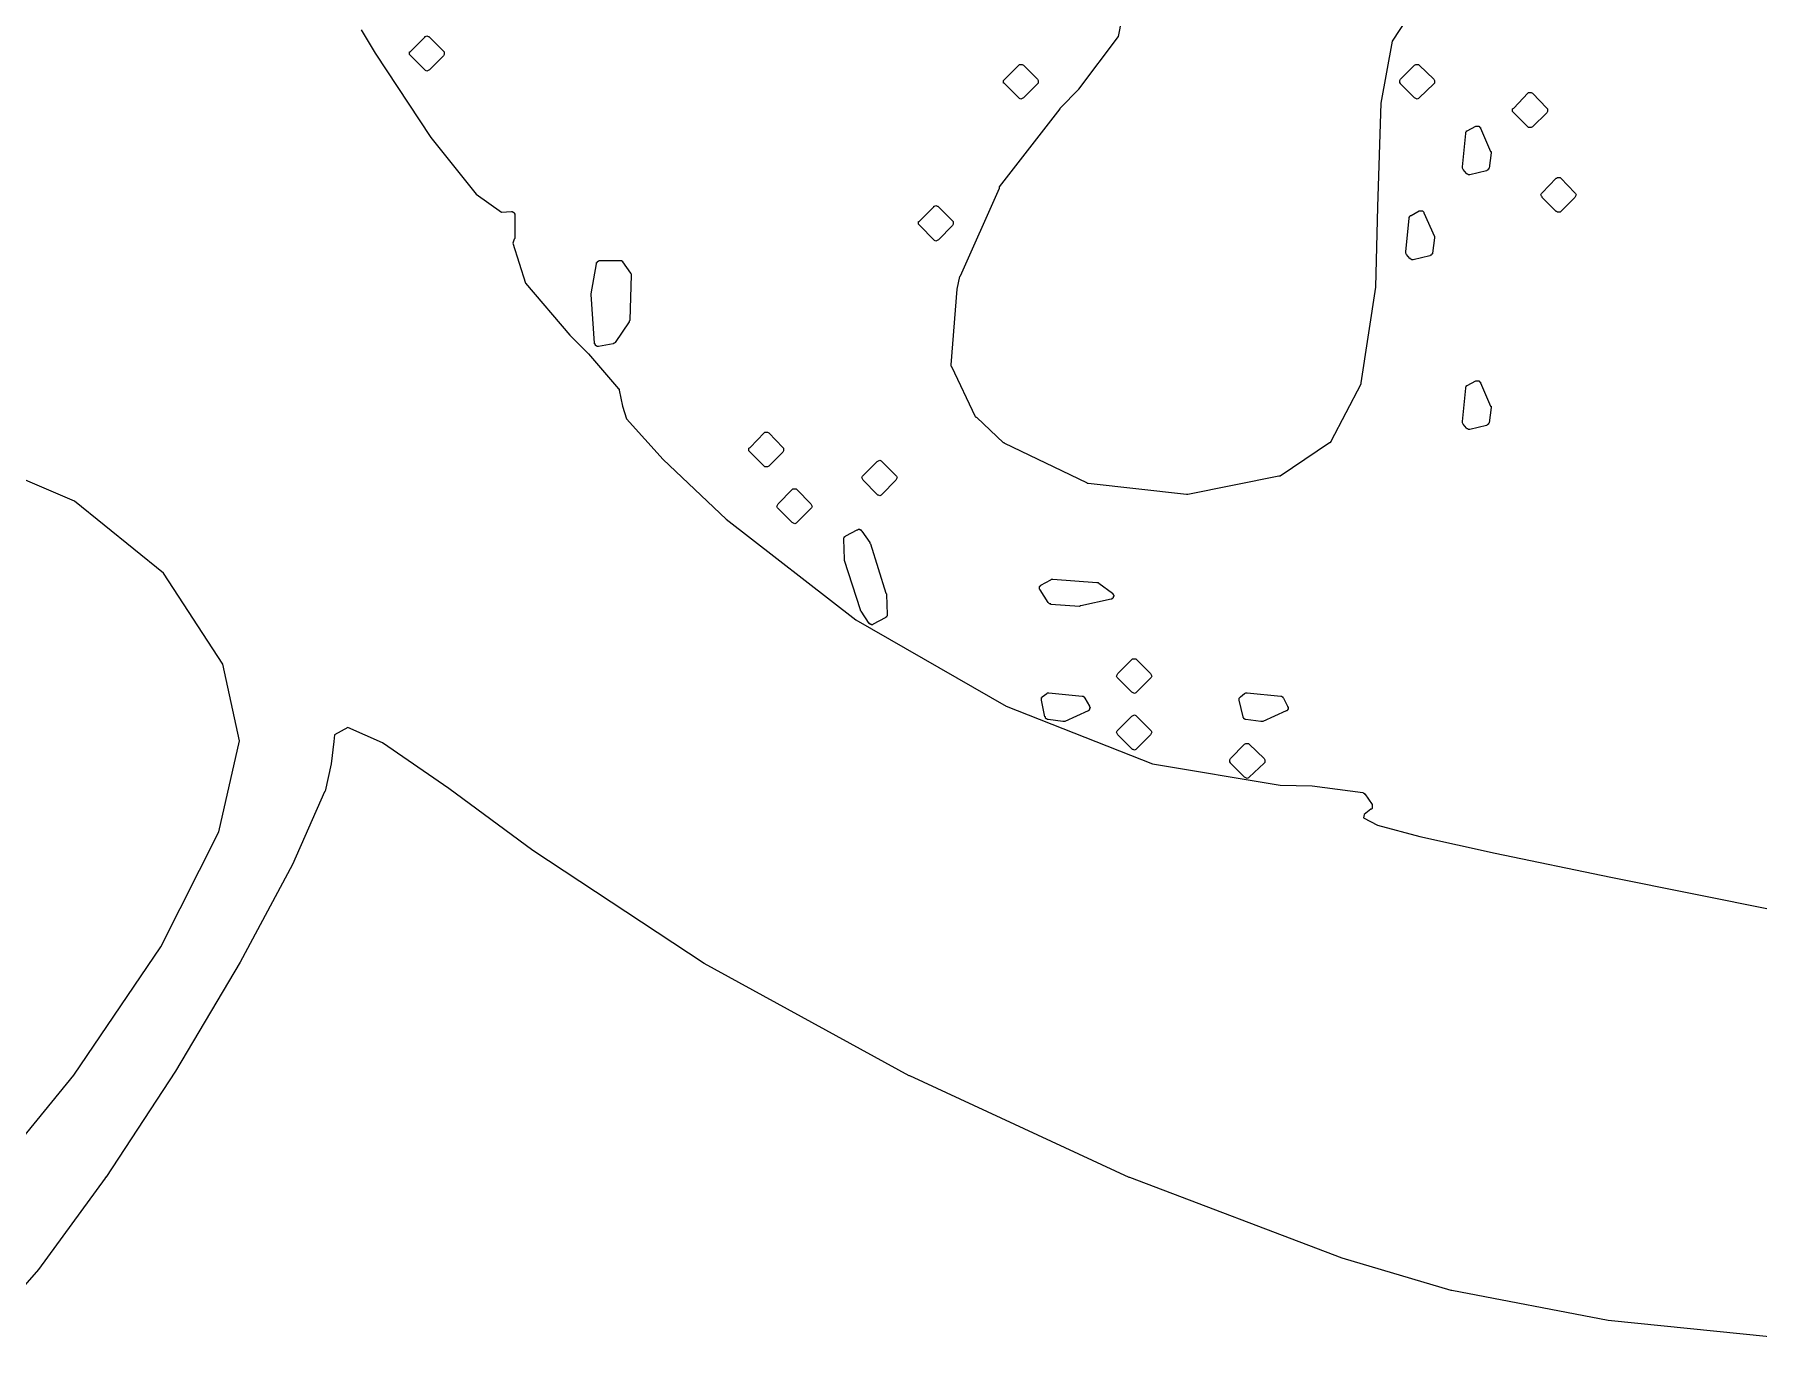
# Model space of a CAD drawing. Extents: x 83 to 346, y -162 to -57.
# Drawn here: x 267.607 to 270.187, y -142.612 to -140.658 of the extents above; entities that cross this region are included whole.
import ezdxf

# ---------------------------------------------------------------- set-up
doc = ezdxf.new("R2010")
doc.units = 0
doc.layers.add('BLACK', color=7, linetype='CONTINUOUS')

msp = doc.modelspace()

# ---------------------------------------------------------------- linework, layer by layer
at = {"layer": 'BLACK', "linetype": 'CONTINUOUS'}
for p, q in [((269.229, -140.661), (269.239, -140.61)), ((269.674, -140.614), (269.639, -140.668)), ((268.096, -140.651), (268.117, -140.686)), ((268.191, -140.662), (268.191, -140.661)), ((268.191, -140.661), (268.192, -140.661)), ((268.192, -140.661), (268.194, -140.66)), ((268.194, -140.66), (268.196, -140.661)), ((268.196, -140.661), (268.197, -140.661)), ((268.197, -140.661), (268.198, -140.662)), ((269.17, -140.74), (269.229, -140.661)), ((268.117, -140.686), (268.2, -140.812)), ((268.168, -140.686), (268.168, -140.684)), ((268.168, -140.684), (268.168, -140.684)), ((268.168, -140.684), (268.169, -140.684)), ((268.168, -140.688), (268.168, -140.686)), ((268.169, -140.684), (268.17, -140.683)), ((268.17, -140.683), (268.191, -140.662)), ((268.17, -140.683), (268.17, -140.683)), ((268.198, -140.662), (268.219, -140.683)), ((268.219, -140.683), (268.219, -140.683)), ((268.219, -140.683), (268.22, -140.684)), ((268.22, -140.684), (268.22, -140.686)), ((268.22, -140.686), (268.22, -140.688)), ((269.639, -140.668), (269.622, -140.761)), ((268.17, -140.69), (268.168, -140.688)), ((268.191, -140.711), (268.17, -140.69)), ((268.192, -140.712), (268.191, -140.711)), ((268.191, -140.711), (268.191, -140.711)), ((268.194, -140.713), (268.192, -140.712)), ((268.196, -140.712), (268.194, -140.713)), ((268.198, -140.711), (268.196, -140.712)), ((268.219, -140.69), (268.198, -140.711)), ((268.22, -140.688), (268.219, -140.69)), ((269.059, -140.725), (269.08, -140.704)), ((269.08, -140.704), (269.081, -140.703)), ((269.08, -140.704), (269.08, -140.704)), ((269.081, -140.703), (269.083, -140.703)), ((269.083, -140.703), (269.085, -140.703)), ((269.085, -140.703), (269.087, -140.704)), ((269.087, -140.704), (269.108, -140.725)), ((269.651, -140.725), (269.672, -140.704)), ((269.672, -140.704), (269.674, -140.703)), ((269.674, -140.703), (269.676, -140.703)), ((269.676, -140.703), (269.678, -140.703)), ((269.678, -140.703), (269.679, -140.704)), ((269.679, -140.704), (269.679, -140.704)), ((269.679, -140.704), (269.701, -140.725)), ((269.057, -140.727), (269.059, -140.725)), ((269.057, -140.729), (269.057, -140.727)), ((269.057, -140.731), (269.057, -140.729)), ((269.058, -140.731), (269.057, -140.731)), ((269.059, -140.732), (269.058, -140.731)), ((269.08, -140.753), (269.059, -140.732)), ((269.059, -140.732), (269.059, -140.732)), ((269.108, -140.732), (269.087, -140.753)), ((269.108, -140.725), (269.109, -140.727)), ((269.109, -140.731), (269.108, -140.732)), ((269.108, -140.732), (269.108, -140.732)), ((269.109, -140.727), (269.109, -140.729)), ((269.109, -140.729), (269.109, -140.731)), ((269.65, -140.727), (269.651, -140.725)), ((269.65, -140.729), (269.65, -140.727)), ((269.65, -140.731), (269.65, -140.729)), ((269.651, -140.731), (269.65, -140.731)), ((269.651, -140.732), (269.651, -140.731)), ((269.672, -140.753), (269.651, -140.732)), ((269.651, -140.732), (269.651, -140.732)), ((269.701, -140.732), (269.679, -140.753)), ((269.701, -140.725), (269.702, -140.727)), ((269.702, -140.731), (269.701, -140.732)), ((269.702, -140.727), (269.702, -140.729)), ((269.702, -140.729), (269.702, -140.731)), ((269.702, -140.731), (269.702, -140.731)), ((269.081, -140.754), (269.08, -140.753)), ((269.083, -140.755), (269.081, -140.754)), ((269.085, -140.754), (269.083, -140.755)), ((269.087, -140.753), (269.085, -140.754)), ((269.142, -140.768), (269.17, -140.74)), ((269.622, -140.761), (269.617, -140.916)), ((269.674, -140.754), (269.672, -140.753)), ((269.672, -140.753), (269.672, -140.753)), ((269.676, -140.755), (269.674, -140.754)), ((269.678, -140.754), (269.676, -140.755)), ((269.679, -140.753), (269.678, -140.754)), ((269.678, -140.754), (269.678, -140.754)), ((269.821, -140.768), (269.842, -140.746)), ((269.842, -140.746), (269.843, -140.745)), ((269.842, -140.746), (269.842, -140.746)), ((269.843, -140.745), (269.845, -140.745)), ((269.845, -140.745), (269.847, -140.745)), ((269.847, -140.745), (269.849, -140.746)), ((269.849, -140.746), (269.87, -140.768)), ((269.051, -140.886), (269.142, -140.769)), ((269.142, -140.769), (269.142, -140.768)), ((269.142, -140.769), (269.142, -140.769)), ((269.819, -140.769), (269.821, -140.768)), ((269.819, -140.771), (269.819, -140.769)), ((269.819, -140.773), (269.819, -140.771)), ((269.821, -140.775), (269.819, -140.773)), ((269.842, -140.796), (269.821, -140.775)), ((269.87, -140.775), (269.849, -140.796)), ((269.87, -140.768), (269.87, -140.768)), ((269.87, -140.768), (269.871, -140.769)), ((269.871, -140.773), (269.87, -140.775)), ((269.87, -140.775), (269.87, -140.775)), ((269.871, -140.769), (269.871, -140.769)), ((269.871, -140.769), (269.871, -140.771)), ((269.871, -140.771), (269.871, -140.773)), ((268.2, -140.812), (268.268, -140.897)), ((269.744, -140.856), (269.749, -140.806)), ((269.749, -140.804), (269.75, -140.803)), ((269.749, -140.805), (269.749, -140.804)), ((269.749, -140.804), (269.749, -140.804)), ((269.749, -140.804), (269.749, -140.804)), ((269.749, -140.806), (269.749, -140.805)), ((269.749, -140.805), (269.749, -140.805)), ((269.75, -140.803), (269.75, -140.802)), ((269.75, -140.802), (269.751, -140.802)), ((269.75, -140.803), (269.75, -140.803)), ((269.751, -140.802), (269.764, -140.795)), ((269.751, -140.802), (269.751, -140.802)), ((269.764, -140.795), (269.764, -140.795)), ((269.764, -140.795), (269.764, -140.795)), ((269.764, -140.795), (269.765, -140.795)), ((269.765, -140.795), (269.766, -140.795)), ((269.766, -140.795), (269.766, -140.795)), ((269.766, -140.795), (269.766, -140.795)), ((269.766, -140.795), (269.767, -140.795)), ((269.767, -140.795), (269.768, -140.795)), ((269.768, -140.795), (269.768, -140.795)), ((269.768, -140.795), (269.768, -140.795)), ((269.768, -140.795), (269.769, -140.795)), ((269.769, -140.795), (269.769, -140.796)), ((269.769, -140.796), (269.77, -140.796)), ((269.77, -140.796), (269.77, -140.796)), ((269.77, -140.796), (269.77, -140.797)), ((269.77, -140.797), (269.771, -140.797)), ((269.771, -140.797), (269.771, -140.798)), ((269.771, -140.798), (269.771, -140.798)), ((269.771, -140.798), (269.786, -140.833)), ((269.843, -140.797), (269.842, -140.796)), ((269.842, -140.796), (269.842, -140.796)), ((269.845, -140.797), (269.843, -140.797)), ((269.847, -140.797), (269.845, -140.797)), ((269.849, -140.796), (269.847, -140.797)), ((269.787, -140.835), (269.784, -140.858)), ((269.786, -140.833), (269.786, -140.833)), ((269.786, -140.833), (269.787, -140.833)), ((269.787, -140.833), (269.787, -140.834)), ((269.787, -140.834), (269.787, -140.834)), ((269.787, -140.834), (269.787, -140.835)), ((269.787, -140.835), (269.787, -140.835)), ((269.744, -140.858), (269.744, -140.856)), ((269.745, -140.86), (269.744, -140.858)), ((269.75, -140.866), (269.745, -140.86)), ((269.751, -140.867), (269.75, -140.866)), ((269.75, -140.866), (269.75, -140.866)), ((269.752, -140.867), (269.751, -140.867)), ((269.751, -140.867), (269.751, -140.867)), ((269.751, -140.867), (269.751, -140.867)), ((269.753, -140.868), (269.752, -140.867)), ((269.754, -140.868), (269.753, -140.868)), ((269.753, -140.868), (269.753, -140.868)), ((269.753, -140.868), (269.753, -140.868)), ((269.755, -140.868), (269.754, -140.868)), ((269.78, -140.862), (269.755, -140.868)), ((269.781, -140.861), (269.78, -140.862)), ((269.78, -140.862), (269.78, -140.862)), ((269.78, -140.862), (269.78, -140.862)), ((269.782, -140.861), (269.781, -140.861)), ((269.783, -140.86), (269.782, -140.86)), ((269.782, -140.86), (269.782, -140.861)), ((269.782, -140.861), (269.782, -140.861)), ((269.782, -140.861), (269.782, -140.861)), ((269.784, -140.858), (269.783, -140.859)), ((269.783, -140.859), (269.783, -140.859)), ((269.783, -140.859), (269.783, -140.86)), ((269.783, -140.86), (269.783, -140.86)), ((269.784, -140.858), (269.784, -140.858)), ((269.784, -140.858), (269.784, -140.858)), ((268.993, -141.019), (269.051, -140.888)), ((269.051, -140.887), (269.051, -140.886)), ((269.051, -140.888), (269.051, -140.887)), ((269.863, -140.895), (269.884, -140.873)), ((269.884, -140.873), (269.884, -140.873)), ((269.884, -140.873), (269.885, -140.873)), ((269.885, -140.873), (269.886, -140.872)), ((269.886, -140.872), (269.888, -140.872)), ((269.888, -140.872), (269.89, -140.872)), ((269.89, -140.872), (269.891, -140.873)), ((269.891, -140.873), (269.912, -140.895)), ((268.268, -140.897), (268.306, -140.924)), ((268.932, -140.937), (268.953, -140.916)), ((268.953, -140.916), (268.953, -140.915)), ((268.953, -140.915), (268.954, -140.915)), ((268.954, -140.915), (268.956, -140.914)), ((268.956, -140.914), (268.958, -140.915)), ((268.958, -140.915), (268.959, -140.915)), ((268.959, -140.915), (268.96, -140.916)), ((268.96, -140.916), (268.981, -140.937)), ((269.617, -140.916), (269.614, -141.036)), ((269.861, -140.898), (269.862, -140.896)), ((269.862, -140.9), (269.861, -140.898)), ((269.862, -140.896), (269.863, -140.895)), ((269.862, -140.896), (269.862, -140.896)), ((269.863, -140.901), (269.862, -140.9)), ((269.863, -140.902), (269.863, -140.901)), ((269.884, -140.923), (269.863, -140.902)), ((269.912, -140.902), (269.891, -140.923)), ((269.912, -140.895), (269.912, -140.895)), ((269.912, -140.895), (269.913, -140.896)), ((269.913, -140.9), (269.912, -140.902)), ((269.912, -140.902), (269.912, -140.902)), ((269.913, -140.896), (269.913, -140.896)), ((269.913, -140.896), (269.914, -140.898)), ((269.914, -140.898), (269.913, -140.9)), ((268.306, -140.924), (268.321, -140.923)), ((268.321, -140.923), (268.321, -140.923)), ((268.321, -140.923), (268.321, -140.923)), ((268.321, -140.923), (268.322, -140.923)), ((268.322, -140.923), (268.323, -140.924)), ((268.323, -140.924), (268.323, -140.924)), ((268.323, -140.924), (268.323, -140.924)), ((268.323, -140.924), (268.324, -140.924)), ((268.324, -140.924), (268.325, -140.925)), ((268.325, -140.925), (268.325, -140.925)), ((268.325, -140.925), (268.325, -140.925)), ((268.325, -140.925), (268.325, -140.926)), ((268.325, -140.926), (268.326, -140.926)), ((268.326, -140.926), (268.326, -140.926)), ((268.326, -140.926), (268.326, -140.926)), ((268.326, -140.926), (268.326, -140.927)), ((268.326, -140.927), (268.326, -140.928)), ((268.326, -140.928), (268.326, -140.928)), ((268.326, -140.928), (268.326, -140.928)), ((268.326, -140.928), (268.326, -140.963)), ((268.93, -140.94), (268.93, -140.938)), ((268.93, -140.938), (268.93, -140.938)), ((268.93, -140.938), (268.931, -140.938)), ((268.93, -140.942), (268.93, -140.94)), ((268.932, -140.944), (268.93, -140.942)), ((268.931, -140.938), (268.932, -140.937)), ((268.932, -140.937), (268.932, -140.937)), ((268.953, -140.965), (268.932, -140.944)), ((268.981, -140.944), (268.96, -140.965)), ((268.981, -140.937), (268.981, -140.937)), ((268.981, -140.937), (268.982, -140.938)), ((268.982, -140.942), (268.981, -140.944)), ((268.982, -140.938), (268.982, -140.94)), ((268.982, -140.94), (268.982, -140.942)), ((269.659, -140.983), (269.664, -140.933)), ((269.664, -140.932), (269.664, -140.931)), ((269.664, -140.931), (269.664, -140.931)), ((269.664, -140.931), (269.665, -140.931)), ((269.664, -140.933), (269.664, -140.932)), ((269.664, -140.932), (269.664, -140.932)), ((269.665, -140.93), (269.666, -140.929)), ((269.665, -140.931), (269.665, -140.93)), ((269.665, -140.93), (269.665, -140.93)), ((269.666, -140.929), (269.666, -140.929)), ((269.666, -140.929), (269.667, -140.929)), ((269.667, -140.929), (269.679, -140.922)), ((269.679, -140.922), (269.679, -140.922)), ((269.679, -140.922), (269.68, -140.922)), ((269.68, -140.922), (269.68, -140.922)), ((269.68, -140.922), (269.681, -140.922)), ((269.681, -140.922), (269.681, -140.922)), ((269.681, -140.922), (269.681, -140.922)), ((269.681, -140.922), (269.682, -140.922)), ((269.682, -140.922), (269.683, -140.922)), ((269.683, -140.922), (269.683, -140.922)), ((269.683, -140.922), (269.683, -140.922)), ((269.683, -140.922), (269.684, -140.922)), ((269.684, -140.922), (269.685, -140.923)), ((269.685, -140.923), (269.685, -140.923)), ((269.685, -140.923), (269.685, -140.923)), ((269.685, -140.923), (269.686, -140.924)), ((269.686, -140.924), (269.686, -140.924)), ((269.686, -140.924), (269.686, -140.925)), ((269.686, -140.925), (269.686, -140.925)), ((269.686, -140.925), (269.702, -140.96)), ((269.885, -140.923), (269.884, -140.923)), ((269.884, -140.923), (269.884, -140.923)), ((269.886, -140.924), (269.885, -140.923)), ((269.888, -140.924), (269.886, -140.924)), ((269.89, -140.924), (269.888, -140.924)), ((269.891, -140.923), (269.89, -140.924)), ((268.325, -140.964), (268.323, -140.97)), ((268.323, -140.97), (268.342, -141.03)), ((268.326, -140.963), (268.325, -140.964)), ((268.325, -140.964), (268.325, -140.964)), ((268.954, -140.966), (268.953, -140.965)), ((268.953, -140.965), (268.953, -140.965)), ((268.956, -140.967), (268.954, -140.966)), ((268.958, -140.966), (268.956, -140.967)), ((268.96, -140.965), (268.958, -140.966)), ((269.702, -140.962), (269.699, -140.985)), ((269.702, -140.96), (269.702, -140.96)), ((269.702, -140.96), (269.702, -140.96)), ((269.702, -140.96), (269.702, -140.961)), ((269.702, -140.961), (269.702, -140.961)), ((269.702, -140.961), (269.702, -140.962)), ((269.702, -140.962), (269.702, -140.962)), ((268.45, -140.998), (268.45, -140.997)), ((268.45, -140.997), (268.45, -140.997)), ((268.45, -140.997), (268.451, -140.997)), ((268.451, -140.997), (268.452, -140.996)), ((268.451, -140.997), (268.451, -140.997)), ((268.452, -140.996), (268.452, -140.996)), ((268.452, -140.996), (268.453, -140.996)), ((268.453, -140.996), (268.483, -140.996)), ((268.483, -140.996), (268.484, -140.996)), ((268.484, -140.996), (268.484, -140.996)), ((268.484, -140.996), (268.485, -140.996)), ((268.485, -140.996), (268.485, -140.996)), ((268.485, -140.996), (268.486, -140.996)), ((268.486, -140.996), (268.486, -140.997)), ((268.486, -140.997), (268.486, -140.997)), ((268.486, -140.997), (268.487, -140.997)), ((268.487, -140.997), (268.487, -140.998)), ((269.659, -140.985), (269.659, -140.983)), ((269.66, -140.987), (269.659, -140.985)), ((269.665, -140.993), (269.66, -140.987)), ((269.66, -140.987), (269.66, -140.987)), ((269.666, -140.993), (269.665, -140.993)), ((269.666, -140.994), (269.666, -140.993)), ((269.667, -140.994), (269.666, -140.994)), ((269.666, -140.994), (269.666, -140.994)), ((269.668, -140.995), (269.667, -140.994)), ((269.667, -140.994), (269.667, -140.994)), ((269.669, -140.995), (269.668, -140.995)), ((269.668, -140.995), (269.668, -140.995)), ((269.668, -140.995), (269.668, -140.995)), ((269.67, -140.995), (269.669, -140.995)), ((269.695, -140.989), (269.67, -140.995)), ((269.696, -140.988), (269.695, -140.989)), ((269.695, -140.989), (269.695, -140.989)), ((269.695, -140.989), (269.695, -140.989)), ((269.697, -140.988), (269.696, -140.988)), ((269.698, -140.987), (269.697, -140.988)), ((269.697, -140.988), (269.697, -140.988)), ((269.697, -140.988), (269.697, -140.988)), ((269.699, -140.986), (269.698, -140.986)), ((269.698, -140.986), (269.698, -140.987)), ((269.698, -140.987), (269.698, -140.987)), ((269.698, -140.987), (269.698, -140.987)), ((269.699, -140.985), (269.699, -140.985)), ((269.699, -140.985), (269.699, -140.985)), ((269.699, -140.985), (269.699, -140.986)), ((268.44, -141.046), (268.448, -141.001)), ((268.448, -141), (268.448, -140.999)), ((268.448, -140.999), (268.448, -140.999)), ((268.448, -140.999), (268.449, -140.999)), ((268.448, -141.001), (268.448, -141)), ((268.449, -140.999), (268.449, -140.998)), ((268.449, -140.998), (268.449, -140.998)), ((268.449, -140.998), (268.45, -140.998)), ((268.487, -140.998), (268.487, -140.998)), ((268.487, -140.998), (268.499, -141.015)), ((268.5, -141.018), (268.498, -141.085)), ((268.499, -141.015), (268.499, -141.015)), ((268.499, -141.015), (268.5, -141.016)), ((268.5, -141.016), (268.5, -141.016)), ((268.5, -141.016), (268.5, -141.016)), ((268.5, -141.016), (268.5, -141.017)), ((268.5, -141.017), (268.5, -141.018)), ((268.988, -141.039), (268.992, -141.02)), ((268.992, -141.02), (268.993, -141.019)), ((268.992, -141.02), (268.992, -141.02)), ((268.342, -141.03), (268.408, -141.108)), ((268.44, -141.047), (268.44, -141.046)), ((268.445, -141.12), (268.44, -141.047)), ((268.44, -141.047), (268.44, -141.047)), ((268.979, -141.152), (268.988, -141.039)), ((268.988, -141.039), (268.988, -141.039)), ((268.988, -141.039), (268.988, -141.039)), ((269.614, -141.036), (269.592, -141.179)), ((269.614, -141.036), (269.614, -141.036)), ((269.614, -141.036), (269.614, -141.036)), ((268.497, -141.088), (268.476, -141.119)), ((268.498, -141.086), (268.497, -141.087)), ((268.497, -141.087), (268.497, -141.087)), ((268.497, -141.087), (268.497, -141.088)), ((268.498, -141.085), (268.498, -141.085)), ((268.498, -141.085), (268.498, -141.086)), ((268.498, -141.086), (268.498, -141.086)), ((268.408, -141.108), (268.427, -141.127)), ((268.445, -141.121), (268.445, -141.12)), ((268.446, -141.121), (268.445, -141.121)), ((268.445, -141.121), (268.445, -141.121)), ((268.446, -141.122), (268.446, -141.121)), ((268.446, -141.123), (268.446, -141.122)), ((268.446, -141.122), (268.446, -141.122)), ((268.447, -141.123), (268.446, -141.123)), ((268.447, -141.124), (268.447, -141.123)), ((268.448, -141.124), (268.447, -141.124)), ((268.447, -141.124), (268.447, -141.124)), ((268.449, -141.125), (268.448, -141.124)), ((268.448, -141.124), (268.448, -141.124)), ((268.45, -141.125), (268.449, -141.125)), ((268.449, -141.125), (268.449, -141.125)), ((268.449, -141.125), (268.449, -141.125)), ((268.451, -141.125), (268.45, -141.125)), ((268.473, -141.121), (268.451, -141.125)), ((268.451, -141.125), (268.451, -141.125)), ((268.451, -141.125), (268.451, -141.125)), ((268.474, -141.12), (268.473, -141.121)), ((268.473, -141.121), (268.473, -141.121)), ((268.475, -141.12), (268.474, -141.12)), ((268.476, -141.119), (268.475, -141.12)), ((268.475, -141.12), (268.475, -141.12)), ((268.475, -141.12), (268.475, -141.12)), ((268.475, -141.12), (268.475, -141.12)), ((268.476, -141.119), (268.476, -141.119)), ((268.427, -141.127), (268.427, -141.127)), ((268.427, -141.127), (268.427, -141.127)), ((268.427, -141.127), (268.436, -141.136)), ((268.436, -141.136), (268.481, -141.188)), ((268.979, -141.153), (268.979, -141.152)), ((268.979, -141.154), (268.979, -141.153)), ((268.979, -141.153), (268.979, -141.153)), ((268.98, -141.155), (268.979, -141.154)), ((268.979, -141.154), (268.979, -141.154)), ((269.015, -141.23), (268.98, -141.155)), ((268.98, -141.155), (268.98, -141.155)), ((269.751, -141.183), (269.764, -141.176)), ((269.764, -141.176), (269.764, -141.176)), ((269.764, -141.176), (269.764, -141.176)), ((269.764, -141.176), (269.765, -141.176)), ((269.765, -141.176), (269.766, -141.176)), ((269.766, -141.176), (269.766, -141.176)), ((269.766, -141.176), (269.766, -141.176)), ((269.766, -141.176), (269.767, -141.176)), ((269.767, -141.176), (269.768, -141.176)), ((269.768, -141.176), (269.768, -141.176)), ((269.768, -141.176), (269.768, -141.176)), ((269.768, -141.176), (269.769, -141.176)), ((269.769, -141.176), (269.769, -141.177)), ((269.769, -141.177), (269.77, -141.177)), ((269.77, -141.177), (269.77, -141.177)), ((269.77, -141.177), (269.77, -141.178)), ((268.481, -141.188), (268.481, -141.188)), ((268.481, -141.188), (268.482, -141.188)), ((268.482, -141.188), (268.482, -141.189)), ((268.482, -141.189), (268.482, -141.189)), ((268.482, -141.189), (268.482, -141.19)), ((268.482, -141.19), (268.482, -141.19)), ((268.482, -141.19), (268.487, -141.214)), ((269.592, -141.181), (269.547, -141.267)), ((269.592, -141.179), (269.592, -141.18)), ((269.592, -141.18), (269.592, -141.181)), ((269.744, -141.237), (269.749, -141.187)), ((269.749, -141.185), (269.75, -141.184)), ((269.749, -141.186), (269.749, -141.185)), ((269.749, -141.185), (269.749, -141.185)), ((269.749, -141.185), (269.749, -141.185)), ((269.749, -141.187), (269.749, -141.186)), ((269.749, -141.186), (269.749, -141.186)), ((269.75, -141.184), (269.75, -141.183)), ((269.75, -141.183), (269.751, -141.183)), ((269.75, -141.184), (269.75, -141.184)), ((269.751, -141.183), (269.751, -141.183)), ((269.77, -141.178), (269.771, -141.178)), ((269.771, -141.178), (269.771, -141.179)), ((269.771, -141.179), (269.771, -141.179)), ((269.771, -141.179), (269.786, -141.214)), ((268.487, -141.214), (268.493, -141.233)), ((269.787, -141.216), (269.784, -141.239)), ((269.786, -141.214), (269.786, -141.214)), ((269.786, -141.214), (269.787, -141.214)), ((269.787, -141.214), (269.787, -141.215)), ((269.787, -141.215), (269.787, -141.215)), ((269.787, -141.215), (269.787, -141.216)), ((269.787, -141.216), (269.787, -141.216)), ((268.493, -141.233), (268.548, -141.294)), ((268.678, -141.276), (268.699, -141.254)), ((268.699, -141.254), (268.7, -141.253)), ((268.699, -141.254), (268.699, -141.254)), ((268.7, -141.253), (268.702, -141.253)), ((268.702, -141.253), (268.704, -141.253)), ((268.704, -141.253), (268.706, -141.254)), ((268.706, -141.254), (268.727, -141.276)), ((269.016, -141.231), (269.015, -141.23)), ((269.017, -141.231), (269.016, -141.231)), ((269.057, -141.269), (269.017, -141.231)), ((269.744, -141.239), (269.744, -141.237)), ((269.745, -141.241), (269.744, -141.239)), ((269.75, -141.247), (269.745, -141.241)), ((269.751, -141.248), (269.75, -141.247)), ((269.75, -141.247), (269.75, -141.247)), ((269.752, -141.248), (269.751, -141.248)), ((269.751, -141.248), (269.751, -141.248)), ((269.751, -141.248), (269.751, -141.248)), ((269.753, -141.249), (269.752, -141.248)), ((269.754, -141.249), (269.753, -141.249)), ((269.753, -141.249), (269.753, -141.249)), ((269.753, -141.249), (269.753, -141.249)), ((269.755, -141.249), (269.754, -141.249)), ((269.78, -141.243), (269.755, -141.249)), ((269.781, -141.242), (269.78, -141.243)), ((269.78, -141.243), (269.78, -141.243)), ((269.78, -141.243), (269.78, -141.243)), ((269.782, -141.242), (269.781, -141.242)), ((269.783, -141.241), (269.782, -141.241)), ((269.782, -141.241), (269.782, -141.242)), ((269.782, -141.242), (269.782, -141.242)), ((269.782, -141.242), (269.782, -141.242)), ((269.784, -141.239), (269.783, -141.24)), ((269.783, -141.24), (269.783, -141.24)), ((269.783, -141.24), (269.783, -141.241)), ((269.783, -141.241), (269.783, -141.241)), ((269.784, -141.239), (269.784, -141.239)), ((269.784, -141.239), (269.784, -141.239)), ((268.676, -141.277), (268.678, -141.276)), ((268.676, -141.279), (268.676, -141.277)), ((268.676, -141.281), (268.676, -141.279)), ((268.727, -141.276), (268.727, -141.276)), ((268.727, -141.276), (268.728, -141.277)), ((268.728, -141.277), (268.728, -141.277)), ((268.728, -141.277), (268.728, -141.279)), ((268.728, -141.279), (268.728, -141.281)), ((269.058, -141.269), (269.057, -141.269)), ((269.059, -141.27), (269.058, -141.269)), ((269.182, -141.329), (269.059, -141.27)), ((269.545, -141.269), (269.471, -141.319)), ((269.546, -141.269), (269.545, -141.269)), ((269.545, -141.269), (269.545, -141.269)), ((269.547, -141.268), (269.546, -141.268)), ((269.546, -141.268), (269.546, -141.269)), ((269.547, -141.267), (269.547, -141.268)), ((269.547, -141.268), (269.547, -141.268)), ((267.667, -141.356), (267.512, -141.29)), ((268.548, -141.294), (268.642, -141.383)), ((268.678, -141.283), (268.676, -141.281)), ((268.699, -141.304), (268.678, -141.283)), ((268.7, -141.305), (268.699, -141.304)), ((268.699, -141.304), (268.699, -141.304)), ((268.702, -141.305), (268.7, -141.305)), ((268.704, -141.305), (268.702, -141.305)), ((268.706, -141.304), (268.704, -141.305)), ((268.727, -141.283), (268.706, -141.304)), ((268.728, -141.281), (268.727, -141.283)), ((268.727, -141.283), (268.727, -141.283)), ((268.847, -141.318), (268.868, -141.297)), ((268.868, -141.297), (268.87, -141.296)), ((268.87, -141.296), (268.872, -141.295)), ((268.872, -141.295), (268.874, -141.296)), ((268.874, -141.296), (268.875, -141.297)), ((268.875, -141.297), (268.896, -141.318)), ((268.845, -141.321), (268.846, -141.319)), ((268.846, -141.323), (268.845, -141.321)), ((268.846, -141.319), (268.847, -141.318)), ((268.846, -141.319), (268.846, -141.319)), ((268.846, -141.319), (268.846, -141.319)), ((268.847, -141.325), (268.846, -141.323)), ((268.868, -141.346), (268.847, -141.325)), ((268.847, -141.325), (268.847, -141.325)), ((268.896, -141.325), (268.875, -141.346)), ((268.896, -141.318), (268.896, -141.318)), ((268.896, -141.318), (268.897, -141.319)), ((268.897, -141.323), (268.896, -141.325)), ((268.897, -141.319), (268.898, -141.321)), ((268.898, -141.321), (268.897, -141.323)), ((269.183, -141.33), (269.182, -141.329)), ((269.184, -141.33), (269.183, -141.33)), ((269.331, -141.346), (269.184, -141.33)), ((269.469, -141.319), (269.333, -141.346)), ((269.47, -141.319), (269.469, -141.319)), ((269.471, -141.319), (269.47, -141.319)), ((267.8, -141.464), (267.667, -141.356)), ((268.72, -141.36), (268.741, -141.339)), ((268.741, -141.339), (268.742, -141.338)), ((268.741, -141.339), (268.741, -141.339)), ((268.742, -141.338), (268.743, -141.338)), ((268.743, -141.338), (268.745, -141.338)), ((268.745, -141.338), (268.747, -141.338)), ((268.747, -141.338), (268.748, -141.339)), ((268.748, -141.339), (268.769, -141.36)), ((268.869, -141.347), (268.868, -141.346)), ((268.868, -141.346), (268.868, -141.346)), ((268.87, -141.347), (268.869, -141.347)), ((268.872, -141.348), (268.87, -141.347)), ((268.874, -141.347), (268.872, -141.348)), ((268.875, -141.346), (268.874, -141.347)), ((269.332, -141.346), (269.331, -141.346)), ((269.333, -141.346), (269.332, -141.346)), ((268.642, -141.383), (268.836, -141.534)), ((268.718, -141.364), (268.719, -141.362)), ((268.719, -141.366), (268.718, -141.364)), ((268.719, -141.362), (268.72, -141.36)), ((268.72, -141.367), (268.719, -141.366)), ((268.719, -141.366), (268.719, -141.366)), ((268.72, -141.36), (268.72, -141.36)), ((268.741, -141.388), (268.72, -141.367)), ((268.769, -141.367), (268.748, -141.388)), ((268.769, -141.36), (268.77, -141.362)), ((268.77, -141.366), (268.769, -141.367)), ((268.769, -141.367), (268.769, -141.367)), ((268.77, -141.362), (268.771, -141.364)), ((268.771, -141.364), (268.77, -141.366)), ((268.743, -141.389), (268.741, -141.388)), ((268.745, -141.39), (268.743, -141.389)), ((268.747, -141.389), (268.745, -141.39)), ((268.748, -141.388), (268.747, -141.389)), ((268.819, -141.41), (268.819, -141.409)), ((268.819, -141.409), (268.819, -141.409)), ((268.819, -141.409), (268.819, -141.409)), ((268.819, -141.409), (268.82, -141.409)), ((268.82, -141.409), (268.821, -141.408)), ((268.821, -141.408), (268.838, -141.399)), ((268.838, -141.399), (268.839, -141.399)), ((268.839, -141.399), (268.84, -141.398)), ((268.84, -141.398), (268.84, -141.398)), ((268.84, -141.398), (268.84, -141.398)), ((268.84, -141.398), (268.841, -141.398)), ((268.841, -141.398), (268.842, -141.398)), ((268.842, -141.398), (268.842, -141.399)), ((268.842, -141.399), (268.842, -141.399)), ((268.842, -141.399), (268.843, -141.399)), ((268.843, -141.399), (268.843, -141.399)), ((268.843, -141.399), (268.844, -141.399)), ((268.844, -141.399), (268.844, -141.4)), ((268.844, -141.4), (268.844, -141.4)), ((268.844, -141.4), (268.845, -141.401)), ((268.845, -141.401), (268.857, -141.418)), ((268.818, -141.411), (268.819, -141.41)), ((268.818, -141.412), (268.818, -141.411)), ((268.818, -141.411), (268.818, -141.411)), ((268.818, -141.411), (268.818, -141.411)), ((268.818, -141.413), (268.818, -141.412)), ((268.819, -141.443), (268.818, -141.413)), ((268.857, -141.418), (268.857, -141.419)), ((268.857, -141.419), (268.858, -141.42)), ((268.858, -141.42), (268.881, -141.494)), ((268.819, -141.444), (268.819, -141.443)), ((268.819, -141.445), (268.819, -141.444)), ((268.843, -141.519), (268.819, -141.445)), ((267.889, -141.6), (267.8, -141.464)), ((269.111, -141.484), (269.112, -141.483)), ((269.111, -141.485), (269.111, -141.484)), ((269.111, -141.486), (269.111, -141.485)), ((269.111, -141.485), (269.111, -141.485)), ((269.111, -141.485), (269.111, -141.485)), ((269.111, -141.487), (269.111, -141.486)), ((269.111, -141.488), (269.111, -141.487)), ((269.111, -141.487), (269.111, -141.487)), ((269.111, -141.487), (269.111, -141.487)), ((269.112, -141.483), (269.112, -141.483)), ((269.112, -141.483), (269.112, -141.483)), ((269.112, -141.483), (269.113, -141.483)), ((269.113, -141.482), (269.128, -141.474)), ((269.113, -141.483), (269.113, -141.482)), ((269.113, -141.482), (269.113, -141.482)), ((269.113, -141.482), (269.113, -141.482)), ((269.128, -141.474), (269.129, -141.473)), ((269.129, -141.473), (269.129, -141.473)), ((269.129, -141.473), (269.13, -141.473)), ((269.13, -141.473), (269.13, -141.473)), ((269.13, -141.473), (269.131, -141.473)), ((269.131, -141.473), (269.131, -141.473)), ((269.131, -141.473), (269.197, -141.478)), ((269.197, -141.478), (269.198, -141.478)), ((269.198, -141.478), (269.198, -141.478)), ((269.198, -141.478), (269.199, -141.478)), ((269.199, -141.478), (269.199, -141.478)), ((269.199, -141.478), (269.2, -141.479)), ((269.2, -141.479), (269.2, -141.479)), ((269.2, -141.479), (269.22, -141.494)), ((268.881, -141.494), (268.882, -141.495)), ((268.882, -141.495), (268.882, -141.496)), ((268.882, -141.496), (268.883, -141.526)), ((269.112, -141.489), (269.111, -141.488)), ((269.124, -141.508), (269.112, -141.489)), ((269.112, -141.489), (269.112, -141.489)), ((269.112, -141.489), (269.112, -141.489)), ((269.125, -141.509), (269.124, -141.508)), ((269.126, -141.51), (269.125, -141.509)), ((269.125, -141.509), (269.125, -141.509)), ((269.125, -141.509), (269.125, -141.509)), ((269.127, -141.51), (269.126, -141.51)), ((269.126, -141.51), (269.126, -141.51)), ((269.126, -141.51), (269.126, -141.51)), ((269.128, -141.51), (269.127, -141.51)), ((269.128, -141.511), (269.128, -141.51)), ((269.128, -141.51), (269.128, -141.51)), ((269.171, -141.514), (269.128, -141.511)), ((269.172, -141.513), (269.171, -141.514)), ((269.173, -141.513), (269.172, -141.513)), ((269.218, -141.503), (269.173, -141.513)), ((269.219, -141.503), (269.218, -141.503)), ((269.218, -141.503), (269.218, -141.503)), ((269.22, -141.502), (269.219, -141.502)), ((269.219, -141.502), (269.219, -141.503)), ((269.22, -141.494), (269.22, -141.495)), ((269.22, -141.495), (269.221, -141.495)), ((269.221, -141.501), (269.22, -141.502)), ((269.22, -141.502), (269.22, -141.502)), ((269.221, -141.495), (269.221, -141.496)), ((269.221, -141.496), (269.221, -141.496)), ((269.221, -141.496), (269.221, -141.496)), ((269.221, -141.496), (269.222, -141.497)), ((269.222, -141.499), (269.221, -141.499)), ((269.221, -141.499), (269.221, -141.5)), ((269.221, -141.5), (269.221, -141.5)), ((269.221, -141.5), (269.221, -141.501)), ((269.221, -141.501), (269.221, -141.501)), ((269.221, -141.501), (269.221, -141.501)), ((269.222, -141.497), (269.222, -141.497)), ((269.222, -141.497), (269.222, -141.498)), ((269.222, -141.498), (269.222, -141.498)), ((269.222, -141.498), (269.222, -141.499)), ((268.836, -141.534), (269.061, -141.663)), ((268.843, -141.52), (268.843, -141.519)), ((268.844, -141.521), (268.843, -141.52)), ((268.856, -141.539), (268.844, -141.521)), ((268.88, -141.531), (268.862, -141.54)), ((268.881, -141.53), (268.88, -141.531)), ((268.882, -141.53), (268.881, -141.53)), ((268.883, -141.528), (268.882, -141.529)), ((268.882, -141.529), (268.882, -141.53)), ((268.882, -141.53), (268.882, -141.53)), ((268.882, -141.53), (268.882, -141.53)), ((268.883, -141.526), (268.883, -141.527)), ((268.883, -141.527), (268.883, -141.528)), ((268.883, -141.528), (268.883, -141.528)), ((268.883, -141.528), (268.883, -141.528)), ((268.857, -141.539), (268.856, -141.539)), ((268.857, -141.54), (268.857, -141.539)), ((268.858, -141.54), (268.857, -141.54)), ((268.857, -141.54), (268.857, -141.54)), ((268.857, -141.54), (268.857, -141.54)), ((268.859, -141.54), (268.858, -141.54)), ((268.859, -141.541), (268.859, -141.54)), ((268.859, -141.54), (268.859, -141.54)), ((268.86, -141.541), (268.859, -141.541)), ((268.861, -141.541), (268.86, -141.541)), ((268.862, -141.54), (268.861, -141.541)), ((268.861, -141.541), (268.861, -141.541)), ((268.861, -141.541), (268.861, -141.541)), ((268.862, -141.54), (268.862, -141.54)), ((267.914, -141.715), (267.889, -141.6)), ((269.226, -141.618), (269.227, -141.616)), ((269.227, -141.616), (269.228, -141.614)), ((269.228, -141.614), (269.249, -141.593)), ((269.228, -141.614), (269.228, -141.614)), ((269.249, -141.593), (269.25, -141.592)), ((269.249, -141.593), (269.249, -141.593)), ((269.25, -141.592), (269.251, -141.592)), ((269.251, -141.592), (269.253, -141.592)), ((269.253, -141.592), (269.255, -141.592)), ((269.255, -141.592), (269.256, -141.593)), ((269.256, -141.593), (269.277, -141.614)), ((269.277, -141.614), (269.278, -141.616)), ((269.278, -141.616), (269.279, -141.618)), ((269.227, -141.62), (269.226, -141.618)), ((269.228, -141.621), (269.227, -141.62)), ((269.227, -141.62), (269.227, -141.62)), ((269.249, -141.642), (269.228, -141.621)), ((269.251, -141.643), (269.249, -141.642)), ((269.256, -141.642), (269.255, -141.643)), ((269.277, -141.621), (269.256, -141.642)), ((269.278, -141.62), (269.277, -141.621)), ((269.277, -141.621), (269.277, -141.621)), ((269.279, -141.618), (269.278, -141.62)), ((269.061, -141.663), (269.28, -141.749)), ((269.114, -141.651), (269.114, -141.65)), ((269.114, -141.65), (269.114, -141.65)), ((269.114, -141.65), (269.115, -141.65)), ((269.114, -141.652), (269.114, -141.651)), ((269.114, -141.651), (269.114, -141.651)), ((269.114, -141.653), (269.114, -141.652)), ((269.114, -141.652), (269.114, -141.652)), ((269.114, -141.652), (269.114, -141.652)), ((269.114, -141.654), (269.114, -141.653)), ((269.119, -141.679), (269.114, -141.654)), ((269.115, -141.649), (269.122, -141.644)), ((269.115, -141.65), (269.115, -141.649)), ((269.122, -141.644), (269.123, -141.643)), ((269.122, -141.644), (269.122, -141.644)), ((269.123, -141.643), (269.125, -141.643)), ((269.125, -141.643), (269.175, -141.648)), ((269.175, -141.648), (269.176, -141.648)), ((269.176, -141.648), (269.176, -141.648)), ((269.176, -141.648), (269.177, -141.648)), ((269.177, -141.648), (269.177, -141.649)), ((269.177, -141.649), (269.178, -141.649)), ((269.178, -141.649), (269.178, -141.649)), ((269.178, -141.649), (269.178, -141.65)), ((269.178, -141.65), (269.179, -141.65)), ((269.179, -141.65), (269.179, -141.65)), ((269.179, -141.65), (269.179, -141.651)), ((269.179, -141.651), (269.186, -141.663)), ((269.186, -141.663), (269.186, -141.664)), ((269.186, -141.664), (269.186, -141.664)), ((269.186, -141.664), (269.186, -141.664)), ((269.186, -141.664), (269.187, -141.665)), ((269.187, -141.666), (269.186, -141.666)), ((269.186, -141.666), (269.186, -141.667)), ((269.186, -141.667), (269.186, -141.667)), ((269.186, -141.667), (269.186, -141.668)), ((269.187, -141.665), (269.187, -141.665)), ((269.187, -141.665), (269.187, -141.666)), ((269.253, -141.644), (269.251, -141.643)), ((269.255, -141.643), (269.253, -141.644)), ((269.41, -141.651), (269.411, -141.65)), ((269.41, -141.652), (269.41, -141.651)), ((269.41, -141.651), (269.41, -141.651)), ((269.41, -141.653), (269.41, -141.652)), ((269.41, -141.652), (269.41, -141.652)), ((269.41, -141.652), (269.41, -141.652)), ((269.41, -141.654), (269.41, -141.653)), ((269.416, -141.679), (269.41, -141.654)), ((269.411, -141.65), (269.412, -141.649)), ((269.411, -141.65), (269.411, -141.65)), ((269.411, -141.65), (269.411, -141.65)), ((269.412, -141.649), (269.418, -141.644)), ((269.418, -141.644), (269.42, -141.643)), ((269.418, -141.644), (269.418, -141.644)), ((269.42, -141.643), (269.422, -141.643)), ((269.422, -141.643), (269.472, -141.648)), ((269.472, -141.648), (269.472, -141.648)), ((269.472, -141.648), (269.473, -141.648)), ((269.473, -141.648), (269.473, -141.648)), ((269.473, -141.648), (269.474, -141.649)), ((269.474, -141.649), (269.474, -141.649)), ((269.474, -141.649), (269.475, -141.649)), ((269.475, -141.649), (269.475, -141.65)), ((269.475, -141.65), (269.475, -141.65)), ((269.475, -141.65), (269.475, -141.65)), ((269.475, -141.65), (269.476, -141.651)), ((269.476, -141.651), (269.482, -141.663)), ((269.482, -141.663), (269.482, -141.664)), ((269.482, -141.664), (269.483, -141.664)), ((269.483, -141.664), (269.483, -141.664)), ((269.483, -141.664), (269.483, -141.665)), ((269.483, -141.665), (269.483, -141.665)), ((269.483, -141.665), (269.483, -141.666)), ((269.483, -141.666), (269.483, -141.666)), ((269.483, -141.666), (269.483, -141.667)), ((269.483, -141.667), (269.483, -141.667)), ((269.483, -141.667), (269.483, -141.668)), ((269.12, -141.679), (269.119, -141.679)), ((269.12, -141.68), (269.12, -141.679)), ((269.12, -141.679), (269.12, -141.679)), ((269.12, -141.681), (269.12, -141.68)), ((269.121, -141.682), (269.12, -141.681)), ((269.12, -141.681), (269.12, -141.681)), ((269.12, -141.681), (269.12, -141.681)), ((269.122, -141.682), (269.121, -141.682)), ((269.123, -141.683), (269.122, -141.682)), ((269.122, -141.682), (269.122, -141.682)), ((269.122, -141.682), (269.122, -141.682)), ((269.124, -141.683), (269.123, -141.683)), ((269.146, -141.686), (269.124, -141.683)), ((269.124, -141.683), (269.124, -141.683)), ((269.124, -141.683), (269.124, -141.683)), ((269.147, -141.686), (269.146, -141.686)), ((269.146, -141.686), (269.146, -141.686)), ((269.148, -141.686), (269.147, -141.686)), ((269.147, -141.686), (269.147, -141.686)), ((269.149, -141.686), (269.148, -141.686)), ((269.148, -141.686), (269.148, -141.686)), ((269.184, -141.67), (269.149, -141.686)), ((269.185, -141.67), (269.184, -141.67)), ((269.184, -141.67), (269.184, -141.67)), ((269.184, -141.67), (269.184, -141.67)), ((269.186, -141.668), (269.185, -141.669)), ((269.185, -141.669), (269.185, -141.669)), ((269.185, -141.669), (269.185, -141.669)), ((269.185, -141.669), (269.185, -141.67)), ((269.186, -141.668), (269.186, -141.668)), ((269.228, -141.699), (269.249, -141.678)), ((269.249, -141.678), (269.251, -141.677)), ((269.251, -141.677), (269.253, -141.676)), ((269.253, -141.676), (269.255, -141.677)), ((269.255, -141.677), (269.256, -141.678)), ((269.256, -141.678), (269.277, -141.699)), ((269.416, -141.68), (269.416, -141.679)), ((269.416, -141.679), (269.416, -141.679)), ((269.416, -141.679), (269.416, -141.679)), ((269.417, -141.681), (269.416, -141.68)), ((269.417, -141.682), (269.417, -141.681)), ((269.417, -141.681), (269.417, -141.681)), ((269.417, -141.681), (269.417, -141.681)), ((269.418, -141.682), (269.417, -141.682)), ((269.419, -141.683), (269.418, -141.682)), ((269.418, -141.682), (269.418, -141.682)), ((269.418, -141.682), (269.418, -141.682)), ((269.42, -141.683), (269.419, -141.683)), ((269.442, -141.686), (269.42, -141.683)), ((269.42, -141.683), (269.42, -141.683)), ((269.42, -141.683), (269.42, -141.683)), ((269.443, -141.686), (269.442, -141.686)), ((269.444, -141.686), (269.443, -141.686)), ((269.443, -141.686), (269.443, -141.686)), ((269.445, -141.686), (269.444, -141.686)), ((269.444, -141.686), (269.444, -141.686)), ((269.48, -141.67), (269.445, -141.686)), ((269.445, -141.686), (269.445, -141.686)), ((269.481, -141.67), (269.48, -141.67)), ((269.48, -141.67), (269.48, -141.67)), ((269.48, -141.67), (269.48, -141.67)), ((269.482, -141.669), (269.481, -141.67)), ((269.483, -141.668), (269.482, -141.668)), ((269.482, -141.668), (269.482, -141.669)), ((269.482, -141.669), (269.482, -141.669)), ((269.482, -141.669), (269.482, -141.669)), ((267.883, -141.851), (267.914, -141.715)), ((268.055, -141.716), (268.051, -141.749)), ((268.056, -141.706), (268.055, -141.716)), ((268.076, -141.695), (268.056, -141.706)), ((268.128, -141.718), (268.076, -141.695)), ((268.227, -141.786), (268.128, -141.718)), ((269.226, -141.702), (269.227, -141.7)), ((269.227, -141.704), (269.226, -141.702)), ((269.227, -141.7), (269.228, -141.699)), ((269.227, -141.7), (269.227, -141.7)), ((269.227, -141.7), (269.227, -141.7)), ((269.228, -141.706), (269.227, -141.704)), ((269.249, -141.727), (269.228, -141.706)), ((269.228, -141.706), (269.228, -141.706)), ((269.277, -141.706), (269.256, -141.727)), ((269.277, -141.699), (269.277, -141.699)), ((269.277, -141.699), (269.278, -141.7)), ((269.278, -141.704), (269.277, -141.706)), ((269.278, -141.7), (269.279, -141.702)), ((269.279, -141.702), (269.278, -141.704)), ((269.418, -141.72), (269.42, -141.719)), ((269.42, -141.719), (269.422, -141.719)), ((269.422, -141.719), (269.424, -141.719)), ((269.424, -141.719), (269.425, -141.72)), ((269.25, -141.728), (269.249, -141.727)), ((269.249, -141.727), (269.249, -141.727)), ((269.251, -141.728), (269.25, -141.728)), ((269.253, -141.729), (269.251, -141.728)), ((269.255, -141.728), (269.253, -141.729)), ((269.256, -141.727), (269.255, -141.728)), ((269.396, -141.743), (269.397, -141.741)), ((269.396, -141.745), (269.396, -141.743)), ((269.396, -141.747), (269.396, -141.745)), ((269.397, -141.741), (269.418, -141.72)), ((269.425, -141.72), (269.425, -141.72)), ((269.425, -141.72), (269.447, -141.741)), ((269.447, -141.741), (269.448, -141.743)), ((269.448, -141.743), (269.448, -141.745)), ((269.448, -141.745), (269.448, -141.747)), ((268.051, -141.749), (268.042, -141.79)), ((268.051, -141.749), (268.051, -141.749)), ((268.051, -141.749), (268.051, -141.749)), ((269.28, -141.749), (269.471, -141.781)), ((269.397, -141.747), (269.396, -141.747)), ((269.397, -141.748), (269.397, -141.747)), ((269.418, -141.769), (269.397, -141.748)), ((269.397, -141.748), (269.397, -141.748)), ((269.42, -141.77), (269.418, -141.769)), ((269.418, -141.769), (269.418, -141.769)), ((269.422, -141.771), (269.42, -141.77)), ((269.424, -141.77), (269.422, -141.771)), ((269.425, -141.769), (269.424, -141.77)), ((269.424, -141.77), (269.424, -141.77)), ((269.447, -141.748), (269.425, -141.769)), ((269.448, -141.747), (269.447, -141.748)), ((269.448, -141.747), (269.448, -141.747)), ((268.041, -141.791), (267.993, -141.9)), ((268.042, -141.79), (268.041, -141.791)), ((268.041, -141.791), (268.041, -141.791)), ((268.353, -141.879), (268.227, -141.786)), ((269.471, -141.781), (269.519, -141.782)), ((269.519, -141.782), (269.519, -141.782)), ((269.519, -141.782), (269.519, -141.782)), ((269.519, -141.782), (269.595, -141.792)), ((269.595, -141.792), (269.595, -141.792)), ((269.595, -141.792), (269.595, -141.792)), ((269.595, -141.792), (269.596, -141.793)), ((269.596, -141.793), (269.597, -141.793)), ((269.597, -141.793), (269.597, -141.793)), ((269.597, -141.793), (269.597, -141.793)), ((269.597, -141.793), (269.597, -141.794)), ((269.597, -141.794), (269.598, -141.794)), ((269.598, -141.794), (269.598, -141.794)), ((269.598, -141.794), (269.598, -141.794)), ((269.598, -141.794), (269.609, -141.81)), ((269.607, -141.817), (269.597, -141.825)), ((269.608, -141.817), (269.607, -141.817)), ((269.609, -141.816), (269.608, -141.817)), ((269.609, -141.81), (269.609, -141.811)), ((269.609, -141.811), (269.609, -141.812)), ((269.609, -141.812), (269.609, -141.812)), ((269.609, -141.812), (269.609, -141.812)), ((269.609, -141.812), (269.609, -141.813)), ((269.609, -141.813), (269.609, -141.814)), ((269.609, -141.814), (269.609, -141.814)), ((269.609, -141.814), (269.609, -141.814)), ((269.609, -141.814), (269.609, -141.815)), ((269.609, -141.815), (269.609, -141.816)), ((269.609, -141.816), (269.609, -141.816)), ((269.609, -141.816), (269.609, -141.816)), ((269.597, -141.825), (269.596, -141.83)), ((269.596, -141.83), (269.617, -141.841)), ((269.617, -141.841), (269.68, -141.858)), ((267.796, -142.023), (267.883, -141.851)), ((269.68, -141.858), (269.793, -141.883)), ((267.993, -141.9), (267.915, -142.046)), ((267.993, -141.9), (267.993, -141.9)), ((267.993, -141.9), (267.993, -141.9)), ((268.609, -142.048), (268.353, -141.879)), ((268.353, -141.879), (268.353, -141.879)), ((268.353, -141.879), (268.353, -141.879)), ((269.793, -141.883), (269.966, -141.919)), ((269.966, -141.919), (269.966, -141.919)), ((269.966, -141.919), (270.212, -141.968)), ((267.666, -142.215), (267.796, -142.023)), ((267.915, -142.046), (267.818, -142.209)), ((267.915, -142.046), (267.915, -142.046)), ((267.915, -142.046), (267.915, -142.046)), ((268.916, -142.216), (268.609, -142.048)), ((268.609, -142.048), (268.609, -142.048)), ((268.609, -142.048), (268.609, -142.048)), ((267.818, -142.209), (267.714, -142.368)), ((267.818, -142.209), (267.818, -142.209)), ((267.818, -142.209), (267.818, -142.209)), ((267.506, -142.411), (267.666, -142.215)), ((268.917, -142.216), (268.916, -142.216)), ((269.245, -142.368), (268.917, -142.216)), ((268.917, -142.216), (268.917, -142.216)), ((267.713, -142.369), (267.613, -142.506)), ((267.714, -142.368), (267.713, -142.368)), ((267.713, -142.368), (267.713, -142.369)), ((269.246, -142.368), (269.245, -142.368)), ((269.245, -142.368), (269.245, -142.368)), ((269.564, -142.489), (269.246, -142.368)), ((269.727, -142.537), (269.564, -142.489)), ((269.564, -142.489), (269.564, -142.489)), ((269.564, -142.489), (269.564, -142.489)), ((267.613, -142.506), (267.582, -142.541)), ((267.613, -142.506), (267.613, -142.506)), ((267.613, -142.506), (267.613, -142.506)), ((269.728, -142.537), (269.727, -142.537)), ((269.727, -142.537), (269.727, -142.537)), ((269.962, -142.582), (269.728, -142.537)), ((270.257, -142.612), (269.962, -142.582)), ((269.962, -142.582), (269.962, -142.582)), ((269.962, -142.582), (269.962, -142.582))]:
    msp.add_line(p, q, dxfattribs=at)

doc.saveas('drawing.dxf')
